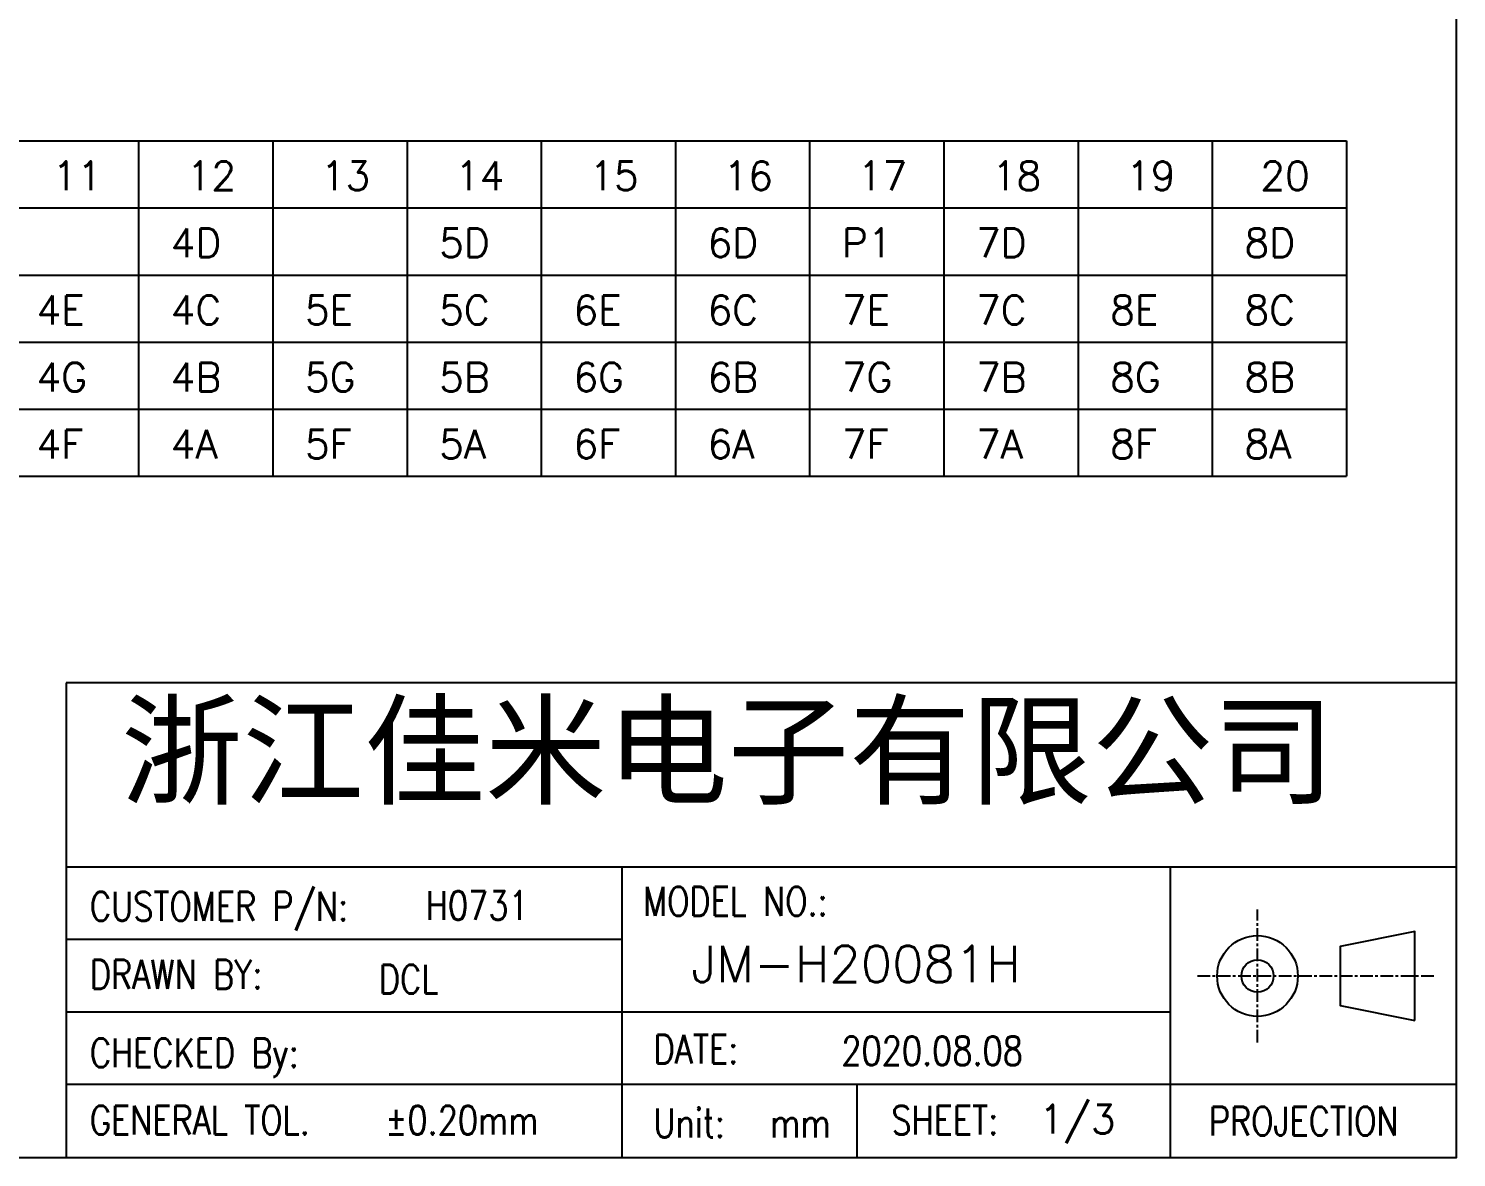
# Model space of a CAD drawing. Header units: millimetres. Extents: x 1232 to 1349, y 506 to 595.
# Drawn here: x 1293.3 to 1349.5, y 506.5 to 550.9 of the extents above; entities that cross this region are included whole.
import ezdxf

# ---------------------------------------------------------------- set-up
doc = ezdxf.new("R2010")
doc.units = ezdxf.units.MM
doc.linetypes.add('CENTER', pattern=[2, 1.25, -0.25, 0.25, -0.25])
doc.layers.add('COM', color=1, linetype='Continuous')
doc.layers.add('DIM', color=4, linetype='Continuous')
doc.styles.add('ROMANC', font='romans.shx')

msp = doc.modelspace()

# ---------------------------------------------------------------- linework, layer by layer
for p, q in [((1234.292, 546.488), (1345.172, 546.488)), ((1297.652, 546.488), (1297.652, 533.288)), ((1302.932, 546.488), (1302.932, 533.288)), ((1308.212, 546.488), (1308.212, 533.288)), ((1313.492, 546.488), (1313.492, 533.288)), ((1318.772, 546.488), (1318.772, 533.288)), ((1324.052, 546.488), (1324.052, 533.288)), ((1329.332, 546.488), (1329.332, 533.288)), ((1334.612, 546.488), (1334.612, 533.288)), ((1339.892, 546.488), (1339.892, 533.288)), ((1345.172, 546.488), (1345.172, 533.288)), ((1234.292, 543.848), (1345.172, 543.848)), ((1234.292, 541.208), (1345.172, 541.208)), ((1234.292, 538.568), (1345.172, 538.568)), ((1234.292, 535.928), (1345.172, 535.928)), ((1234.292, 533.288), (1345.172, 533.288)), ((1349.498, 525.162), (1294.809, 525.162)), ((1294.809, 525.162), (1294.809, 506.491)), ((1325.907, 509.368), (1325.907, 506.491))]:
    msp.add_line(p, q)
for points in [[(1231.704, 595.319), (1231.704, 506.491), (1349.498, 506.491), (1349.498, 595.319)], [(1347.857, 511.883), (1347.857, 515.377), (1344.923, 514.795), (1344.923, 512.465)]]:
    msp.add_lwpolyline(points, close=True)
for points in [[(1294.809, 517.93), (1349.498, 517.93)], [(1316.664, 517.93), (1316.664, 506.491)], [(1338.254, 506.491), (1338.254, 517.93)], [(1294.809, 515.076), (1316.664, 515.076)], [(1294.809, 512.222), (1338.254, 512.222)], [(1294.809, 509.368), (1349.498, 509.368)]]:
    msp.add_lwpolyline(points)
at = {"linetype": 'CENTER', "ltscale": 0.4}
for points in [[(1341.671, 511.009), (1341.671, 516.25)], [(1339.305, 513.63), (1348.667, 513.63)]]:
    msp.add_lwpolyline(points, dxfattribs=at)
for radius in [1.588, 0.635]:
    msp.add_circle((1341.671, 513.63), radius)

# ---------------------------------------------------------------- texts
at = {"style": 'ROMANC'}
for s, height, p in [('11', 1.1325, (1294.264, 544.546)), ('12', 1.1325, (1299.544, 544.546)), ('13', 1.1325, (1304.824, 544.546)), ('14', 1.1325, (1310.104, 544.546)), ('15', 1.1325, (1315.384, 544.546)), ('16', 1.1325, (1320.664, 544.546)), ('17', 1.1325, (1325.944, 544.546)), ('18', 1.1325, (1331.224, 544.546)), ('19', 1.1325, (1336.504, 544.546)), ('20', 1.1325, (1341.784, 544.546)), ('4D', 1.1325, (1298.918, 541.906)), ('5D', 1.1325, (1309.478, 541.906)), ('6D', 1.1325, (1320.038, 541.906)), ('P1', 1.1325, (1325.318, 541.906)), ('7D', 1.1325, (1330.598, 541.906)), ('8D', 1.1325, (1341.158, 541.906)), ('4E', 1.1325, (1293.638, 539.266)), ('4C', 1.1325, (1298.918, 539.266)), ('5E', 1.1325, (1304.198, 539.266)), ('5C', 1.1325, (1309.478, 539.266)), ('6E', 1.1325, (1314.758, 539.266)), ('6C', 1.1325, (1320.038, 539.266)), ('7E', 1.1325, (1325.318, 539.266)), ('7C', 1.1325, (1330.598, 539.266)), ('8E', 1.1325, (1335.878, 539.266)), ('8C', 1.1325, (1341.158, 539.266)), ('4G', 1.1325, (1293.638, 536.626)), ('4B', 1.1325, (1298.918, 536.626)), ('5G', 1.1325, (1304.198, 536.626)), ('5B', 1.1325, (1309.478, 536.626)), ('6G', 1.1325, (1314.758, 536.626)), ('6B', 1.1325, (1320.038, 536.626)), ('7G', 1.1325, (1325.318, 536.626)), ('7B', 1.1325, (1330.598, 536.626)), ('8G', 1.1325, (1335.878, 536.626)), ('8B', 1.1325, (1341.158, 536.626)), ('4F', 1.1325, (1293.638, 533.986)), ('4A', 1.1325, (1298.918, 533.986)), ('5F', 1.1325, (1304.198, 533.986)), ('5A', 1.1325, (1309.478, 533.986)), ('6F', 1.1325, (1314.758, 533.986)), ('6A', 1.1325, (1320.038, 533.986)), ('7F', 1.1325, (1325.318, 533.986)), ('7A', 1.1325, (1330.598, 533.986)), ('8F', 1.1325, (1335.878, 533.986)), ('8A', 1.1325, (1341.158, 533.986)), ('JM-H20081H', 1.4406, (1319.394, 513.382))]:
    msp.add_text(s, height=height, dxfattribs=at).set_placement(p)
at = {"style": 'ROMANC', "width": 0.818182}
for s, height, p in [('CUSTOMER P/N:', 1.13193, (1295.736, 515.803)), ('H0731', 1.1319, (1308.95, 515.84)), ('MODEL NO.:', 1.1319, (1317.498, 516.001)), ('DRAWN BY:', 1.1319, (1295.736, 513.128)), ('DCL', 1.1319, (1307.107, 512.938)), ('DATE: ', 1.1319, (1317.913, 510.186)), ('2020.08.08', 1.1319, (1325.3, 510.117)), ('CHECKED By: ', 1.13193, (1295.736, 510.042)), ('GENERAL TOL.', 1.13193, (1295.736, 507.391)), ('%%p0.20mm', 1.1319, (1307.355, 507.391)), ('Unit:', 1.1319, (1317.905, 507.279)), ('SHEET:', 1.1319, (1327.267, 507.388)), ('PROJECTION', 1.1319, (1339.76, 507.353)), ('mm', 1.1319, (1322.499, 507.279))]:
    msp.add_text(s, height=height, dxfattribs=at).set_placement(p)
at = {"layer": 'COM', "insert": (1296.964, 524.248), "char_height": 3.5, "width": 49.48176, "attachment_point": 1}
msp.add_mtext('{\\fSimSun|b0|i0|c134|p2;浙江佳米电子有限公司}', dxfattribs=at)
at = {"layer": 'DIM', "style": 'ROMANC'}
msp.add_text('1/3', height=1.1319, dxfattribs=at).set_placement((1333.081, 507.429))

doc.saveas('drawing.dxf')
